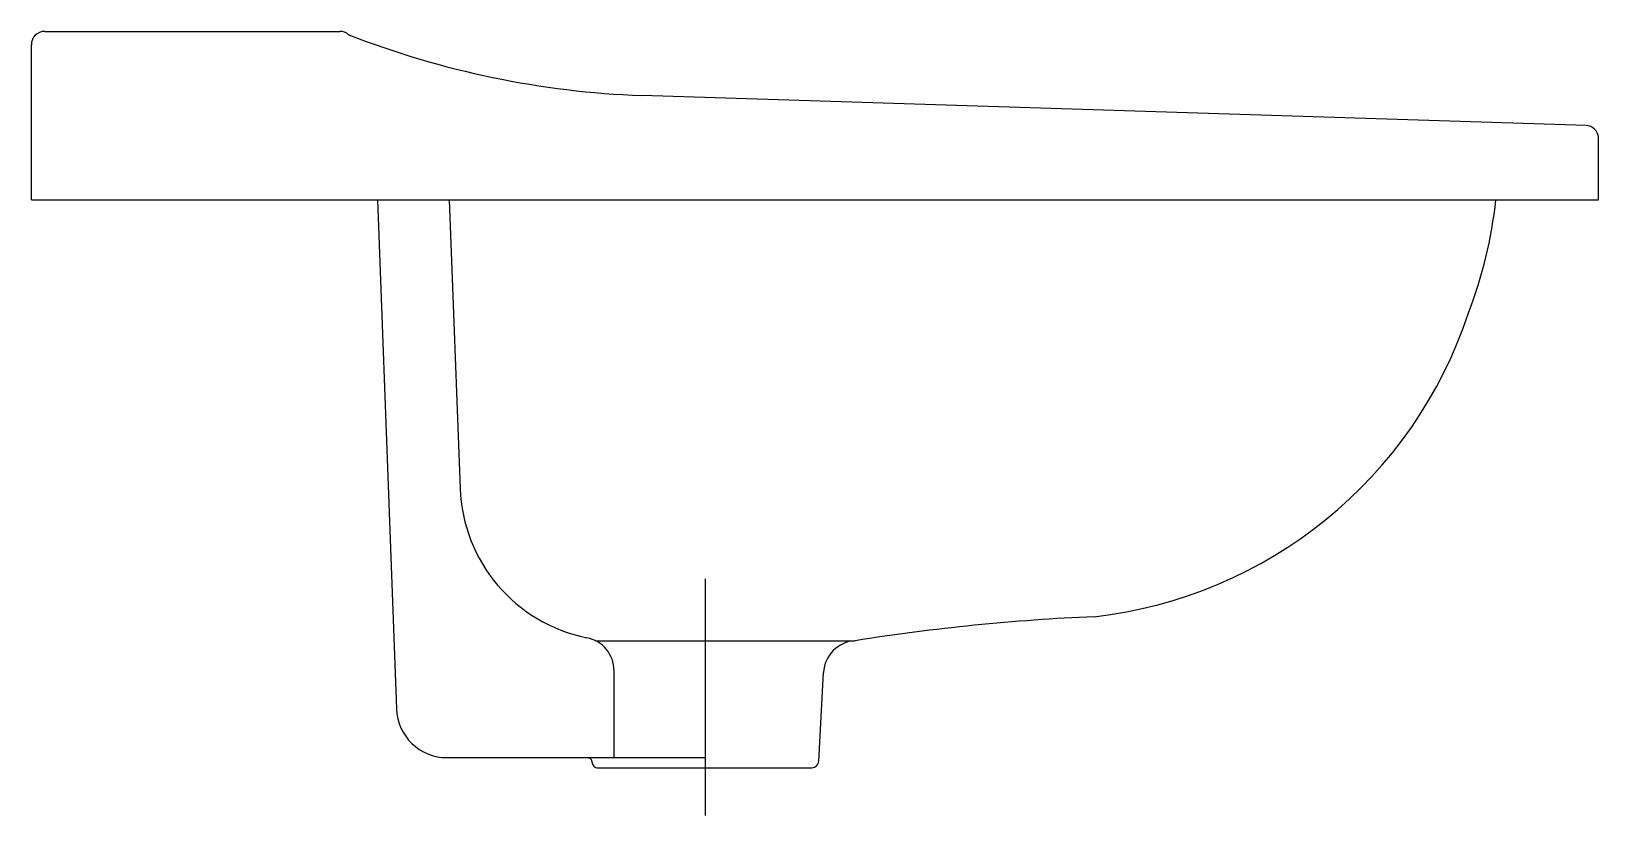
# Model space of a CAD drawing. Extents: x -1065.479 to -1065, y 879.545 to 879.785.
import ezdxf

# ---------------------------------------------------------------- set-up
doc = ezdxf.new("R2010")
doc.units = 0
doc.header["$LTSCALE"] = 0.2
doc.header["$MEASUREMENT"] = 0
doc.linetypes.add('AXES', pattern=[0.5400000065565109, 0.300000011920929, -0.07999999821186066, 0.07999999821186066, -0.07999999821186066])
doc.linetypes.add('CONTINU', pattern=[0])
doc.layers.get('0').update_dxf_attribs({"linetype": 'CONTINUOUS'})
doc.layers.add('DECA_EIXOS', color=5, linetype='AXES')

msp = doc.modelspace()

# ---------------------------------------------------------------- linework, layer by layer
at = {"linetype": 'CONTINU'}
for p, q in [((-1065.475340377485, 879.7845843036478), (-1065.385030579042, 879.7845841384808)), ((-1065.47946849606, 879.7329818781246), (-1065.479468651982, 879.7804564172297)), ((-1064.999576995071, 879.7329818781246), (-1064.999576226956, 879.7521055780611)), ((-1065.47946849606, 879.7329818781246), (-1064.999576995071, 879.7329818781246)), ((-1065.373446760844, 879.7329818781246), (-1065.36767486039, 879.577233733448)), ((-1065.351537370706, 879.7329818781246), (-1065.348162321074, 879.6447322476596)), ((-1065.306694580889, 879.5981213433852), (-1065.227261000328, 879.5981212169871)), ((-1065.301057365448, 879.5623260483248), (-1065.301057402358, 879.5889247984153)), ((-1065.2383794066, 879.56120890407), (-1065.236917492329, 879.5883761910185)), ((-1065.352204481092, 879.562326053246), (-1065.273059338989, 879.5623260483248)), ((-1065.306165861005, 879.5592299390933), (-1065.240441785011, 879.559229960162))]:
    msp.add_line(p, q, dxfattribs=at)
at = {"linetype": 'CONTINUOUS'}
msp.add_line((-1065.00341850827, 879.7557996043321), (-1065.292564702149, 879.7649435983047), dxfattribs=at)
at = {"linetype": 'CONTINU'}
for centre, radius, start, end in [((-1065.475340377485, 879.7804560291324), 0.004128274515323938, 90, 179.9946136484892), ((-1065.385030579042, 879.7804560291324), 0.004128109348382398, 48.88077163631169, 90), ((-1065.282343478651, 880.0397963068226), 0.2750426963026422, 248.6859709502681, 267.870265757022), ((-1065.003682436869, 879.7516798269671), 0.00412822284309911, 5.919542789184019, 86.33442381194504), ((-1065.171448904937, 879.7488650871663), 0.1413196521831843, 339.1153829320496, 353.5468661565207), ((-1065.169283699487, 879.7413881470476), 0.1367724933142739, 276.4067577913035, 341.7193372906233), ((-1065.299881558729, 879.6464172126626), 0.04831015545123687, 181.9987716156796, 258.692077636537), ((-1065.125163470189, 878.9492163768742), 0.6568876594841054, 92.51792209032284, 98.9415132884787), ((-1065.311378020659, 879.5889246131909), 0.01032061830240083, 0.001028288783796509, 78.69186142280877), ((-1065.226644981787, 879.5878539008315), 0.01028577949805246, 93.4335167767464, 177.0893894727205), ((-1065.35220448013, 879.577807053246), 0.015481, 182.1223640633272, 269.9999964374245), ((-1065.309262107415, 879.5607780432285), 0.00154810413491195, 359.9988484393468, 90), ((-1065.306165880172, 879.5607780622022), 0.001548123109060648, 180.0018537582199, 270.0007093476529), ((-1065.240441785011, 879.5612940974197), 0.002064137257661969, 270, 357.634553486479)]:
    msp.add_arc(centre, radius, start, end, dxfattribs=at)
at = {"layer": 'DECA_EIXOS'}
msp.add_line((-1065.273059338989, 879.5445843036478), (-1065.273059338989, 879.617004800875), dxfattribs=at)

doc.saveas('drawing.dxf')
